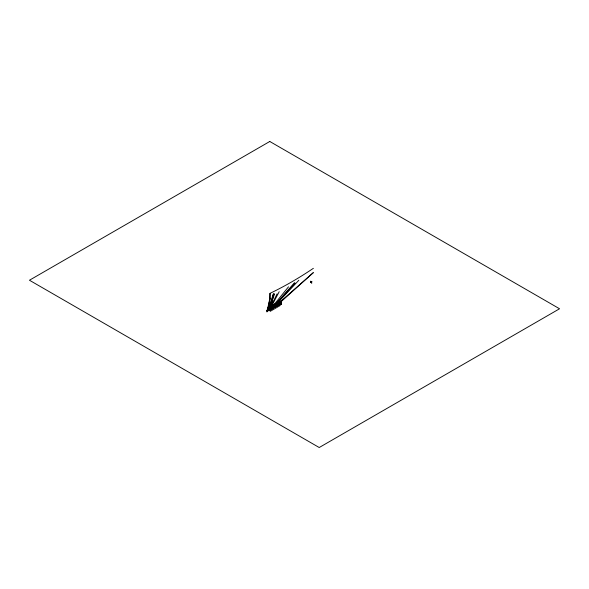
<?xml version="1.0" encoding="UTF-8"?>
<svg xmlns="http://www.w3.org/2000/svg" width="589" height="589" viewBox="0 0 589 589"><rect width="100%" height="100%" fill="white"/><g stroke="black" fill="none" stroke-linecap="round" stroke-linejoin="round"><path stroke-width="0.88" d="M270.815 309.24L269.173 308.503L269.541 308.349M271.249 308.474C271.72 307.605 271.021 309.335 270.719 308.032L269.733 308.629L269.99 293.359A361.271 208.58 -60 0 0 313.377 268.312M279.944 305.338L279.687 305.235M281.417 302.856L280.43 303.21M311.147 281.91C310.69 283.442 311.463 280.828 311.367 282.455C312.906 285.238 309.527 279.017 310.999 281.991M272.619 307.046L272.707 305.397L273.775 306.383M274.864 305.89L275.048 304.358M269.342 308.739L269.342 307.576L270.005 307.51M270.115 307.038L269.887 307.627L269.416 307.355M270.145 307.458L278.266 302.643L279.944 303.674L279.944 304.329L269.681 310.241A5.868 3.387 0 0 1 266.927 310.999L266.972 311.964M271.19 308.099L270.469 308.584L270.741 308.989M271.131 308.467L271.05 308.216M270.454 308.93L271.787 307.708M271.573 308.29L281.365 302.584M275.549 304.233L275.88 304.02L275.681 304.469M276.167 303.836L275.836 304.373M276.05 304.064C276.131 303.298 277.051 304.255 276.322 303.453M276.204 303.909L276.653 303.261M277.691 304.572L276.992 305.131L278.472 303.836L277.529 303.283L277.603 303.674M277.228 304.852L278.104 304.064M279.952 305.676L270.123 311.39M270.506 307.657C271.639 308.982 270.218 304.682 271.934 307.451M271.139 307.701L271.382 306.486L271.794 307.141M272.545 306.751C273.355 307.399 272.56 304.13 272.03 306.523M274.997 305.404C274.474 306.309 275.637 303.747 274.975 304.572M275.115 305.47L275.247 304.189L274.378 305.124M277.625 304.02C276.513 304.727 277.758 300.869 278.376 303.733M277.309 304.844L277.073 305.102M277.802 304.196L277.817 302.775L278.229 303.423M277.574 303.983L277.824 302.768M278.759 303.077L313.377 272.589L280.173 302.503L281.284 302.459L281.218 304.071L280.43 304.535L281.336 304.138C281.711 300.957 281.409 304.086 279.944 304.329M268.496 309.247L270.263 309.843M278.398 302.996L279.944 303.968L269.961 310.094M269.291 308.15L273.082 294.139M271.448 306.552C269.453 308.268 272.493 304.226 269.931 307.782M272.773 306.206C274.202 305.941 272 305.5 273.127 305.588M274.901 304.579L274.224 305.919M274.842 304.182L273.738 305.647M274.629 305.551L274.562 305.036M277.316 302.915L277.839 303.151L277.529 302.93M276.432 303.939L277.404 302.709M269.482 308.393L270.417 308.636M273.856 293.69L269.438 307.826M273.914 293.727L269.6 307.922L269.335 307.62L269.931 307.414M273.745 294.522L269.394 307.959L269.74 308.548M281.262 302.827L280.548 303.453M273.576 296.208L269.188 307.856L269.49 308.113M269.6 307.841L274.518 294.08M280.165 300.817A98.216 56.706 -60 0 1 268.37 307.627A5.404 3.122 -60 0 1 266.92 310.801L267.273 310.072L266.935 310.801L269.681 310.241L268.238 309.166L269.828 310.167M270.299 307.222L270.226 307.311M276.675 303.843L276.955 303.49M277.036 305.028L277.412 303.129M277.294 304.969L278.266 304.27M277.625 304.778C278.214 303.983 277.633 305.301 277.367 304.749M271.264 308.982L270.756 309.439M269.409 309.203L268.959 309.829L272.781 300.92M269.99 293.359A27.897 16.897 -72.6 0 1 267.399 309.593L266.942 310.771L268.959 309.637L272.781 301.031M268.959 309.637L272.781 301.134M272.736 305.374L272.479 306.376M269.681 309.991A5.868 3.387 0 0 1 267.229 310.712L266.927 310.999A5.868 3.387 0 0 1 268.238 309.409L270.299 307.914L277.073 293.874M270.16 308.084L270.955 306.604L271.389 306.736M279.193 291.695L270.992 307.274M272 307.024L272.898 305.544M276.594 304.366L277.39 302.886L277.839 303.151M268.599 309.115L270.123 309.998L270.137 309.475M270.969 308.253L271.787 307.672M271.868 307.657L271.757 308.165L272.192 307.841M275.718 304.874C274.776 302.93 276.337 307.399 276.985 304.535L277.728 304.322M277.596 304.52L278.199 304.167M271.536 307.944L271.86 307.708M277.051 304.712L278.472 303.836M277.331 302.82L276.315 303.887M281.078 303.32L281.328 302.96M267.273 310.131L268.231 309.166A5.868 3.387 0 0 0 266.994 310.572M288.514 286.814L273.281 305.595M275.034 304.763L294.5 282.713M269.519 307.657L269.563 307.502M271.676 308.246C272.906 307.303 270.292 308.901 271.772 308.04M275.092 304.145L275.188 304.969L295.06 283.037M276.219 304.218L298.844 280.268M267.693 309.6L267.399 309.939L269.917 298.041L268.37 309.328M273.649 305.875L273.046 306.103M274.548 305.411L274.923 305.374M277.434 303.931L277.147 304.101M276.609 303.534L276.83 303.799M277.588 304.822L277.898 304.469M281.218 303.107L280.187 301.988L280.217 303.983L280.901 303.423M269.961 308.533L270.491 309.041M270.123 309.807L280.217 303.917M280.548 303.276L281.284 302.709L279.326 303.048M269.291 307.929L278.258 302.665M275.21 304.631L278.266 302.856L279.944 303.791M268.901 308.688L278.479 302.827L278.487 303.438M268.827 308.592L270.704 307.819M270.992 307.392L277.839 303.335M273.517 306.03L274.187 305.389M276.661 304.248L277.11 303.872M278.685 303.247L279.179 303.674M279.002 303.07L278.928 303.681M269.497 308.651L268.923 308.93L269.026 308.481M278.98 303.144L268.702 308.798M278.95 303.313L279.9 302.643M269.254 309.034L269.195 308.378M269.563 308.945L270.719 308.003M271.625 307.752L275.821 305.33M279.215 303.445L278.811 303.291M274.04 306.273L275.969 305.419M279.215 303.549L279.481 304.403M269.784 309.166L269.578 308.813M270.432 308.945L279.694 303.556M269.887 309.416L279.944 303.674L270.292 309.225L268.827 308.4M270.115 309.615L279.944 303.865M279.319 305.235L280.931 304.366L280.909 303.696A1.031 0.596 -60 0 0 280.644 303.585M269.791 307.539L269.814 307.649M273.237 305.801L272.972 305.824M270.182 307.451L270.344 307.613M267.524 310.727L268.658 310.455M277.36 303.07L277.78 302.982M270.925 306.788L271.338 306.7M271.043 306.619L270.94 309.166L270.388 309.77M273.09 305.374L273.105 305.993M274.975 304.601L275.291 305.647M270.454 308.599L271.087 308.953M273.119 305.603L273.208 306.854M268.37 307.627L269.71 308.341M278.398 303.21L279.944 304.138M278.928 303.571L278.575 303.512M279.908 304.299L279.326 304.027M279.319 304.373L279.782 304.233M278.472 303.865L277.456 303.328L278.428 303.983M279.134 304.336L279.503 304.535L279.495 303.629M279.355 304.616L278.892 304.476M278.523 304.69L279.193 304.299M278.553 304.815L277.92 305.036M278.678 304.866L278.833 304.513M278.273 304.83L278.73 304.837M275.983 303.652L276.234 304.13M276.683 304.093L277.11 304.255M278.074 304.947L278.582 304.653M275.652 303.836L275.689 304.344M278.067 305.22L278.222 304.866M276.874 305.787L278.126 305.19M277.478 305.433L277.971 305.006M277.448 305.308L277.824 305.095M277.294 305.397L277.706 305.573M277.228 305.581L276.948 306.008L276.307 305.684M276.528 305.345L276.727 306.133L276.057 305.831M277.169 305.743L277.353 305.367M277.014 305.824L277.198 305.455M275.188 304.852L269.21 308.084L270.962 309.159M276.69 305.75L277.095 305.919M275.277 306.427L276.867 305.912M276.013 306.14L275.998 305.86M276.094 306.361L276.447 306.155M275.608 306.405L275.571 306.803L275.092 306.383M275.608 306.516L275.483 306.714M274.643 306.648L275.151 306.354M273.973 305.956L273.532 305.772M275.181 306.891L275.335 306.56M274.813 306.972L274.341 306.825M274.724 307.149L274.849 306.53L274.746 307.281L274.224 307.281M274.879 307.06L274.997 306.442M274.415 306.921L273.951 307.473M274.091 306.965L274.26 307.421M272.508 306.214L273.009 306.508M274.224 307.171L274.651 307.333M272.913 306.567L272.457 306.251L272.486 306.626M272.589 306.42L272.979 306.611L273.23 305.426L273.635 306.081M273.745 307.163L274.187 306.913M273.473 307.605L274.157 307.473M273.752 307.583L272.979 307.605M273.502 307.73L273.377 308.069M273.649 307.767L273.723 307.458M273.267 307.723L273.627 307.517M272.692 307.914L273.429 308.04M272.869 307.951L273.325 307.686M271.853 307.524L271.772 308.121M272.516 307.87L273.127 308.216L273.171 307.782M270.454 306.84L270.712 307.318M272 307.745L271.581 307.811M272.059 308.135L272.913 308.334L272.884 307.664L273.524 307.988L273.797 307.134M272.287 308.562L272.405 308.224M269.784 307.222L270.042 307.708M270.226 307.539L270.631 307.73M271.404 308.305L271.544 309.129L271.183 308.894M271.662 308.481L272.641 308.349M270.299 307.914L269.917 307.311M270.439 309.321L268.827 308.518M268.658 308.798L270.123 309.637M268.658 308.967L270.233 309.762M269.681 310.094L268.363 308.901L268.385 310.536M311.014 282.345L310.536 282.573L310.977 282.278M277.603 302.694L277.684 303.195M271.161 306.413L271.257 307.06M271.33 306.685L271.36 307.914M279.436 304.16L279.458 304.565M279.179 304.579L278.7 304.727M277.736 304.277L277.669 304.719M277.066 304.992L276.985 304.66M276.594 305.801L276.572 306.228L276.204 305.743M276.455 303.541L276.035 304.263M276.359 305.654L276.329 306.368L275.777 306.42M276.108 303.74L276.064 304.248M275.785 303.924L275.733 304.778M273.024 307.863L273.068 308.246M272.817 307.701L272.766 308.422L272.089 308.261M272.611 306.162L272.611 306.589M272.567 307.841L272.309 308.688L271.662 308.371L271.691 309.041L271.139 308.643L271.205 309.011M272.567 308.128L272.516 308.57L271.787 308.437M272.037 308.702L271.455 308.224M271.949 308.489L271.463 308.908M271.801 308.57L271.846 308.953M270.587 306.928L270.55 307.487M270.248 307.127L270.255 307.797M311.898 281.859L311.272 281.969L311.898 281.859M269.784 141.478L29.45 280.231L319.216 447.522L559.55 308.769L269.784 141.478"/></g></svg>
